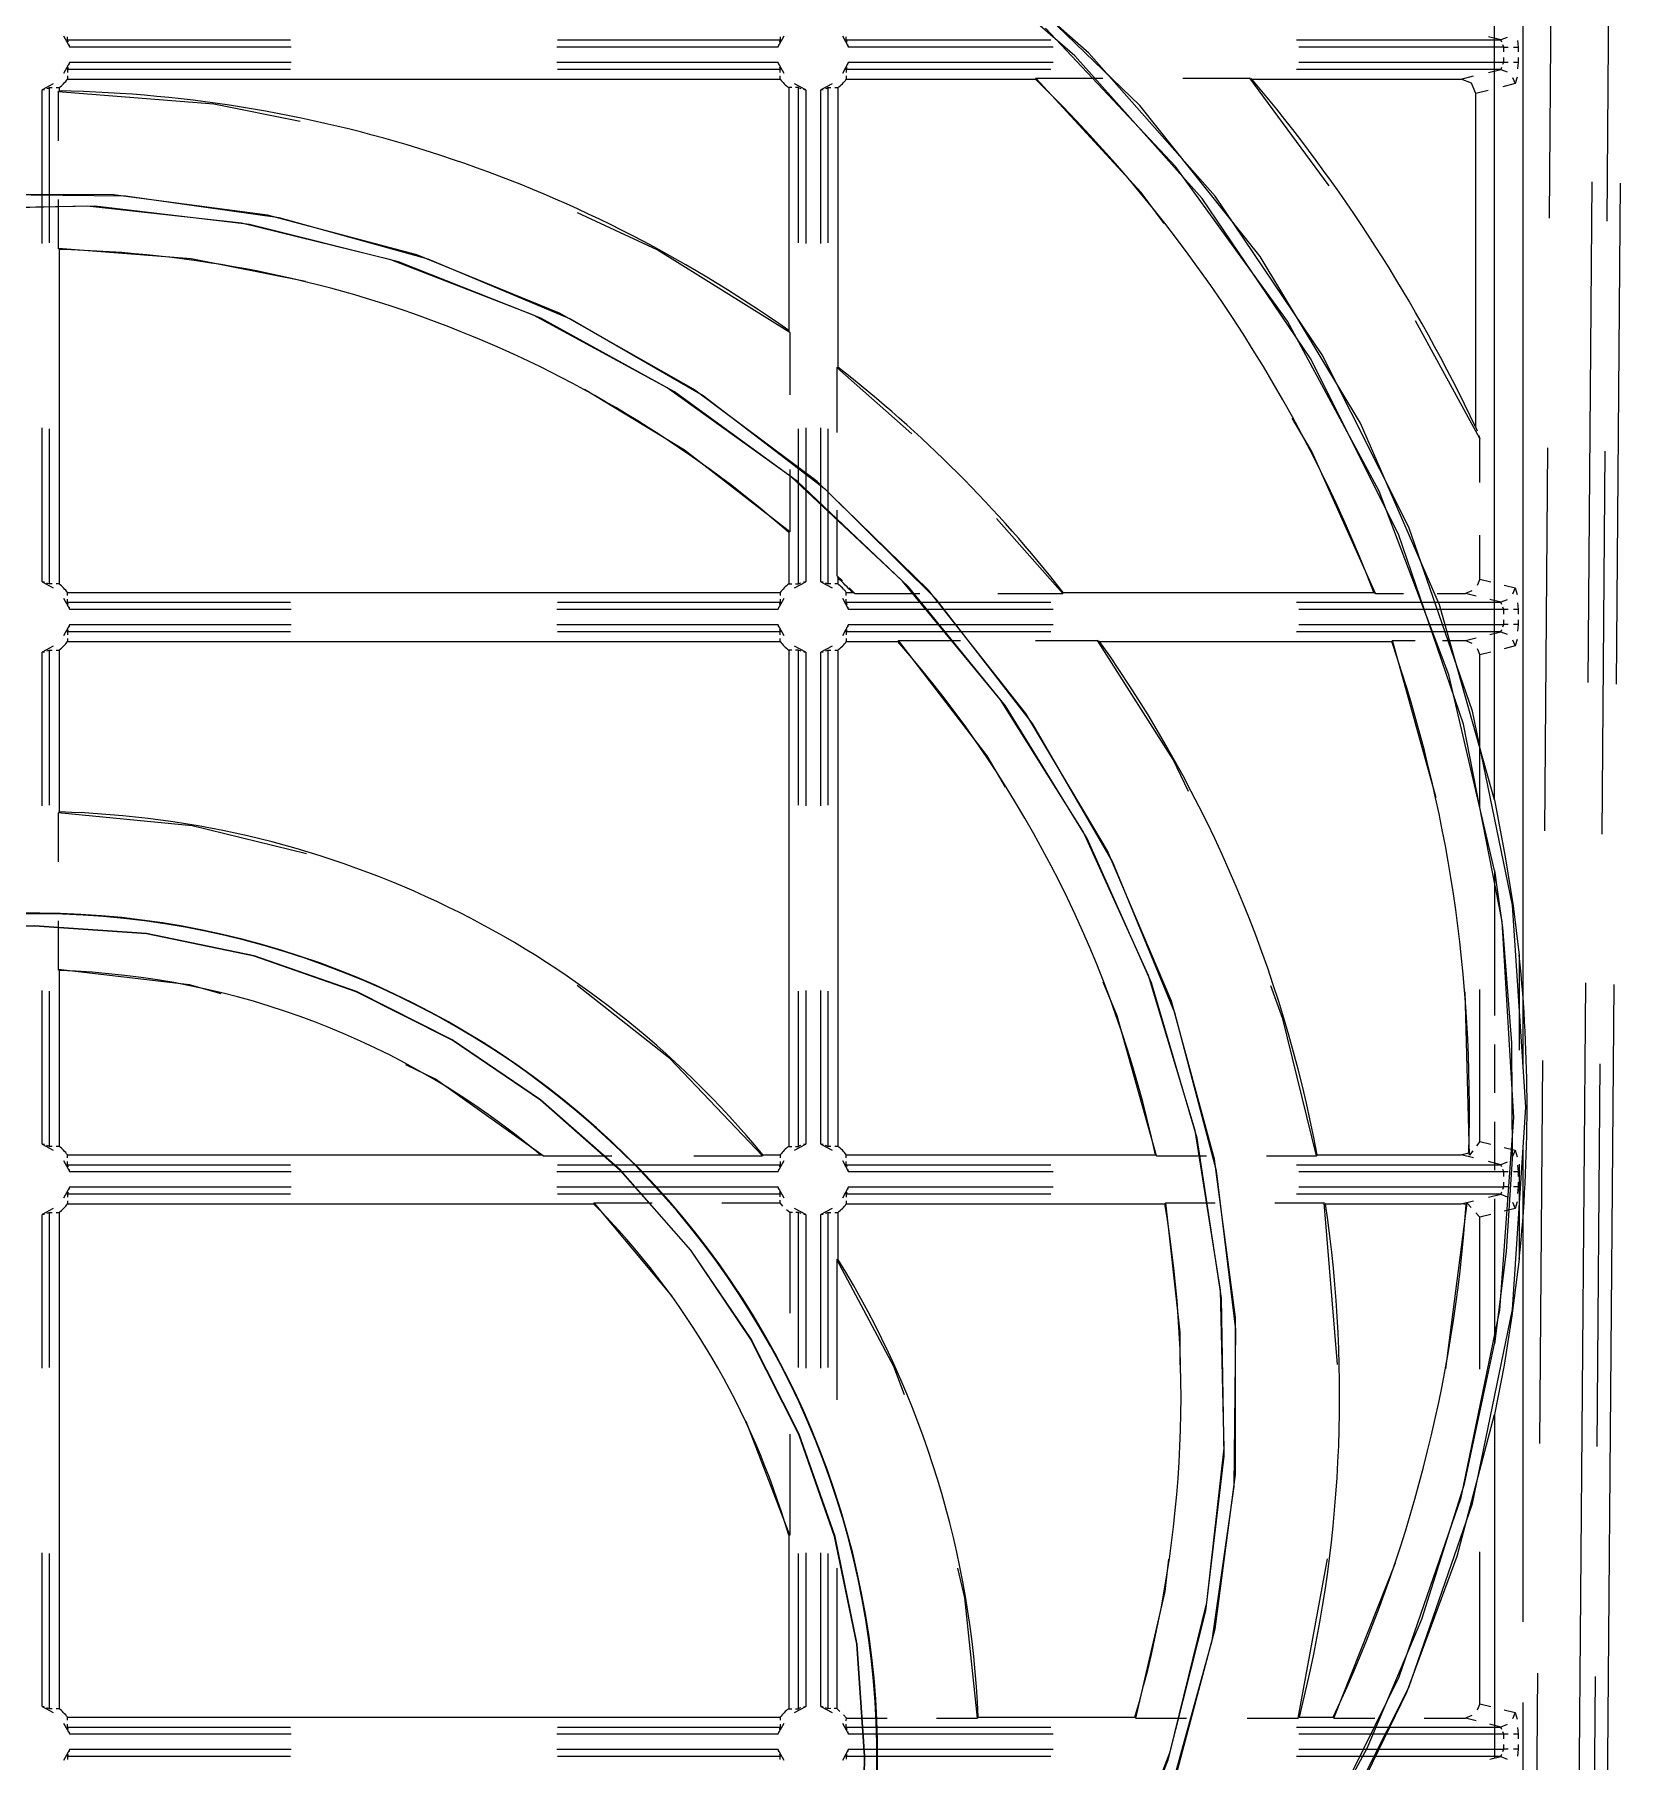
# Model space of a CAD drawing. Header units: millimetres. Extents: x 0 to 1989, y -338 to 950.
# Drawn here: x 422.1 to 532, y 218.2 to 338 of the extents above; entities that cross this region are included whole.
import ezdxf

# ---------------------------------------------------------------- set-up
doc = ezdxf.new("R2010")
doc.units = ezdxf.units.MM
doc.layers.add('DETAIL', color=8, linetype='Continuous')
doc.layers.add('FINE', color=9, linetype='Continuous')

msp = doc.modelspace()

# ---------------------------------------------------------------- linework, layer by layer
at = {"layer": 'DETAIL', "lineweight": 25}
for p, q in [((423.76, 334.29), (423.76, 334.07)), ((424.35, 334.88), (473.77, 334.88)), ((474.36, 334.29), (474.36, 317.44)), ((477.76, 334.29), (477.76, 314.91)), ((478.35, 334.88), (491.46, 334.88)), ((506.48, 334.88), (520.99, 334.88)), ((522, 310.72), (522, 333.89)), ((423.76, 323.06), (423.76, 299.87)), ((474.36, 303.45), (474.36, 299.87)), ((477.76, 300.31), (477.76, 299.87)), ((424.35, 299.28), (473.77, 299.28)), ((478.35, 299.28), (478.79, 299.28)), ((424.35, 295.88), (473.77, 295.88)), ((478.35, 295.88), (481.93, 295.88)), ((495.92, 295.88), (516.17, 295.88)), ((423.76, 295.29), (423.76, 284.06)), ((474.36, 295.29), (474.36, 260.87)), ((477.76, 295.29), (477.76, 260.87)), ((423.76, 273.06), (423.76, 260.87)), ((424.35, 260.28), (457.15, 260.28)), ((472.57, 260.28), (473.77, 260.28)), ((478.35, 260.28), (499.79, 260.28)), ((511.01, 260.28), (520.99, 260.28)), ((520.99, 260.28), (521.51, 260.42)), ((423.76, 256.29), (423.76, 221.87)), ((424.35, 256.88), (460.83, 256.88)), ((477.76, 256.29), (477.76, 253.05)), ((478.35, 256.88), (500.44, 256.88)), ((511.58, 256.88), (520.99, 256.88)), ((521.33, 256.83), (520.99, 256.88)), ((474.36, 233.9), (474.36, 221.87)), ((424.35, 221.28), (473.77, 221.28)), ((487.5, 221.28), (498.37, 221.28)), ((509.77, 221.28), (512.12, 221.28))]:
    msp.add_line(p, q, dxfattribs=at)
for points in [[(422.06, 160.16), (436.08, 161.11), (449.54, 163.86), (462.29, 168.3), (474.24, 174.29), (485.24, 181.73), (495.17, 190.47), (503.92, 200.41), (511.35, 211.41), (517.35, 223.35), (521.78, 236.11), (524.54, 249.56), (525.48, 263.58), (524.54, 277.6), (521.78, 291.06), (517.35, 303.82), (511.35, 315.76), (503.92, 326.76), (495.17, 336.69), (485.24, 345.44)], [(448.62, 164.5), (461.81, 169.01), (473.99, 175.1), (485.07, 182.63), (494.98, 191.44), (503.6, 201.38), (510.88, 212.31), (516.7, 224.08), (521, 236.52), (523.68, 249.5), (524.65, 262.87), (523.84, 276.46), (521.14, 290.14), (516.64, 303.33), (510.54, 315.51), (503.02, 326.6), (494.2, 336.5), (484.26, 345.13)], [(523.29, 284.89), (519.48, 298.42), (514.01, 311.02), (507.04, 322.59), (498.71, 333.05), (489.17, 342.28)], [(523.29, 280), (520.14, 293.57), (515.31, 306.3), (508.94, 318.09), (501.18, 328.82), (492.16, 338.41)], [(522, 333.89), (521.71, 334.59), (520.99, 334.88)], [(440.46, 163.11), (451.2, 166.34), (461.18, 170.87), (470.32, 176.59), (478.55, 183.39), (485.78, 191.13), (491.96, 199.7), (497, 208.99), (500.82, 218.87), (503.36, 229.23), (504.55, 239.94), (504.3, 250.9), (502.54, 261.98), (499.31, 272.73), (494.77, 282.7), (489.05, 291.84), (482.26, 300.07), (474.52, 307.3), (465.94, 313.48), (456.66, 318.52), (446.77, 322.34), (436.41, 324.89), (425.7, 326.07), (414.74, 325.82)], [(439.92, 162.96), (450.69, 166.12), (460.7, 170.59), (469.88, 176.25), (478.16, 182.99), (485.45, 190.68), (491.68, 199.22), (496.78, 208.47), (500.68, 218.33), (503.29, 228.67), (504.55, 239.39), (504.37, 250.35), (502.68, 261.45), (499.52, 272.21), (495.06, 282.23), (489.39, 291.41), (482.66, 299.68), (474.96, 306.97), (466.43, 313.2), (457.17, 318.31), (447.31, 322.2), (436.97, 324.81), (426.25, 326.07), (415.29, 325.89)], [(449.41, 164.74), (459.85, 169.17), (469.38, 174.83), (477.93, 181.59), (485.45, 189.32), (491.87, 197.89), (497.13, 207.19), (501.17, 217.07), (503.92, 227.42), (505.34, 238.11), (505.35, 249.01), (503.89, 259.99), (500.9, 270.93), (496.47, 281.37), (490.81, 290.9), (484.06, 299.45), (476.33, 306.97), (467.75, 313.39), (458.46, 318.65), (448.57, 322.69), (438.22, 325.45), (427.53, 326.86), (416.63, 326.87)], [(448.62, 164.5), (459.1, 168.82), (468.68, 174.38), (477.29, 181.05), (484.89, 188.7), (491.39, 197.21), (496.74, 206.45), (500.87, 216.29), (503.73, 226.61), (505.25, 237.29), (505.37, 248.18), (504.02, 259.17), (501.14, 270.14), (496.82, 280.62), (491.26, 290.2), (484.59, 298.82), (476.94, 306.41), (468.43, 312.91), (459.19, 318.26), (449.35, 322.4), (439.03, 325.26), (428.36, 326.77), (417.46, 326.89)], [(523.29, 284.89), (524.05, 280.96), (524.59, 277.54), (525.02, 274.12)], [(523.29, 280), (523.85, 276.04), (524.49, 268.06), (524.53, 260.01), (524.11, 253.57), (523.29, 247.17)], [(525.02, 253.04), (524.51, 249.12), (523.96, 245.7), (523.29, 242.28)], [(449.41, 164.74), (458.84, 167.85), (467.82, 171.81), (476.32, 176.57), (484.27, 182.08), (491.65, 188.29), (498.4, 195.15), (504.49, 202.61), (509.86, 210.62), (514.47, 219.13), (518.27, 228.09), (521.23, 237.46), (523.29, 247.17)], [(415.71, 160.31), (429.44, 160.39), (443.36, 162.35), (453.19, 164.93), (462.61, 168.42), (471.57, 172.76), (480.01, 177.92), (487.91, 183.83), (495.19, 190.46), (501.81, 197.74), (507.72, 205.63), (512.88, 214.08), (517.22, 223.03), (520.71, 232.45), (523.29, 242.28)]]:
    msp.add_lwpolyline(points, dxfattribs=at)
for points in [[(423.76, 334.29, 0.073416), (424.35, 334.88)], [(473.77, 334.88, 0.073428), (474.36, 334.29)], [(477.76, 334.29, 0.073451), (478.35, 334.88)], [(493.39, 299.28), (514.94, 299.28, 0.108413), (491.46, 334.88)], [(522, 310.72, 0.065248), (506.48, 334.88)], [(474.36, 317.44, 0.150472), (423.76, 334.07)], [(474.36, 303.45, 0.175939), (423.76, 323.06)], [(493.39, 299.28, 0.061296), (477.76, 314.91)], [(424.35, 299.28, 0.07352), (423.76, 299.87)], [(474.36, 299.87, 0.073616), (473.77, 299.28)], [(478.79, 299.28, 0.004579), (477.76, 300.31)], [(478.35, 299.28, 0.073776), (477.76, 299.87)], [(423.76, 295.29, 0.073416), (424.35, 295.88)], [(473.77, 295.88, 0.073428), (474.36, 295.29)], [(477.76, 295.29, 0.073451), (478.35, 295.88)], [(499.79, 260.28, 0.127279), (481.93, 295.88)], [(511.01, 260.28, 0.108069), (495.92, 295.88)], [(521.51, 260.42, 0.090843), (516.17, 295.88)], [(472.57, 260.28, 0.217003), (423.76, 284.06)], [(440.46, 163.11, 0.414212), (477.54, 236.98, 0.414213), (403.66, 274.06, 0.414214), (366.58, 200.18, 0.236853), (403.66, 163.11)], [(439.92, 162.96, 0.414215), (477.68, 236.45, 0.414215), (404.2, 274.21, 0.414213), (366.44, 200.72, 0.241885), (404.2, 162.96)], [(457.15, 260.28, 0.168681), (423.76, 273.06)], [(525.02, 253.04, 0.051045), (525.02, 274.12)], [(424.35, 260.28, 0.073451), (423.76, 260.87)], [(474.36, 260.87, 0.073451), (473.77, 260.28)], [(478.35, 260.28, 0.073708), (477.76, 260.87)], [(423.76, 256.29, 0.073558), (424.35, 256.88)], [(474.36, 233.9, 0.124205), (460.83, 256.88)], [(477.76, 256.29, 0.073593), (478.35, 256.88)], [(498.37, 221.28, 0.113603), (500.44, 256.88)], [(509.77, 221.28, 0.09945), (511.58, 256.88)], [(512.12, 221.28, 0.093057), (521.33, 256.83)], [(487.5, 221.28, 0.128934), (477.76, 253.05)], [(424.35, 221.28, 0.073451), (423.76, 221.87)], [(474.36, 221.87, 0.073451), (473.77, 221.28)]]:
    msp.add_lwpolyline(points, format="xyb", dxfattribs=at)
for points in [[(422.06, 276.16, 0.414214), (364.48, 218.58, 0.414214), (422.06, 161, 0.414214), (479.64, 218.58), (479.11, 226.35), (477.57, 233.81), (475.08, 240.9), (471.73, 247.55), (467.58, 253.68), (462.69, 259.22), (457.15, 264.1), (451.03, 268.25), (444.38, 271.61), (437.29, 274.09), (429.83, 275.63)], [(422.06, 276.13, 0.414214), (364.51, 218.58, 0.414212), (422.06, 161.03, 0.414215), (479.61, 218.58), (479.08, 226.35), (477.54, 233.81), (475.06, 240.89), (471.71, 247.53), (467.56, 253.66), (462.68, 259.2), (457.14, 264.08), (451.01, 268.23), (444.37, 271.58), (437.29, 274.06), (429.83, 275.6)]]:
    msp.add_lwpolyline(points, format="xyb", close=True, dxfattribs=at)
at = {"layer": 'FINE', "lineweight": 9}
for p, q in [((523.29, 284.89), (523.29, 354.13)), ((527.11, 325.25), (527.33, 351.8)), ((531.29, 351.58), (531.08, 325.02)), ((424.08, 337.88), (424.51, 337.1)), ((424.35, 337.6), (424.35, 337.81)), ((473.61, 337.1), (474.04, 337.88)), ((473.77, 337.81), (473.77, 337.6)), ((478.08, 337.88), (478.51, 337.1)), ((478.35, 337.6), (478.35, 337.81)), ((523.74, 337.6), (522.88, 337.81)), ((524.18, 337.78), (523.74, 337.6)), ((424.35, 337.6), (439.8, 337.6)), ((424.51, 337.1), (424.47, 337.26)), ((439.85, 337.1), (424.51, 337.1)), ((473.61, 337.1), (458.27, 337.1)), ((458.33, 337.6), (473.77, 337.6)), ((478.35, 337.6), (492.54, 337.6)), ((478.51, 337.1), (478.47, 337.26)), ((492.7, 337.1), (478.51, 337.1)), ((509.56, 337.6), (523.74, 337.6)), ((523.8, 337.44), (523.74, 337.6)), ((523.94, 337.1), (523.88, 337.26)), ((523.94, 337.1), (524.25, 337.1)), ((524.62, 337.1), (524.93, 337.1)), ((524.9, 337.57), (524.93, 337.1)), ((524.93, 337.1), (524.93, 336.78)), ((424.51, 336.06), (424.08, 335.28)), ((439.8, 335.56), (424.35, 335.56)), ((424.35, 335.56), (424.35, 335.35)), ((424.51, 336.06), (439.85, 336.06)), ((458.27, 336.06), (473.61, 336.06)), ((473.77, 335.56), (458.33, 335.56)), ((473.61, 336.06), (473.65, 335.91)), ((474.04, 335.28), (473.61, 336.06)), ((473.77, 335.35), (473.77, 335.56)), ((478.51, 336.06), (478.08, 335.28)), ((492.54, 335.56), (478.35, 335.56)), ((478.35, 335.56), (478.35, 335.35)), ((478.51, 336.06), (492.7, 336.06)), ((523.74, 335.56), (509.56, 335.56)), ((509.74, 336.06), (523.94, 336.06)), ((522.88, 335.35), (523.74, 335.56)), ((523.74, 335.56), (523.8, 335.72)), ((523.74, 335.56), (524.18, 335.38)), ((523.88, 335.91), (523.94, 336.06)), ((523.94, 336.06), (523.94, 336.39)), ((523.94, 336.06), (524.25, 336.06)), ((524.62, 336.06), (524.93, 336.06)), ((524.93, 336.06), (524.9, 335.59)), ((524.93, 336.39), (524.93, 336.06)), ((423.36, 334.56), (422.58, 334.14)), ((422.58, 334.14), (422.74, 334.17)), ((422.58, 323.48), (422.58, 334.14)), ((423.08, 334.29), (423.08, 323.53)), ((423.08, 334.29), (423.29, 334.29)), ((423.55, 334.29), (423.76, 334.29)), ((424.35, 335.1), (424.35, 334.88)), ((473.77, 334.88), (473.77, 335.1)), ((474.57, 334.29), (474.36, 334.29)), ((475.54, 334.14), (474.76, 334.56)), ((475.04, 334.29), (474.83, 334.29)), ((475.04, 323.53), (475.04, 334.29)), ((475.54, 334.14), (475.54, 323.48)), ((477.36, 334.56), (476.58, 334.14)), ((476.58, 334.14), (476.74, 334.17)), ((476.58, 323.48), (476.58, 334.14)), ((477.08, 334.29), (477.08, 323.53)), ((477.08, 334.29), (477.29, 334.29)), ((477.55, 334.29), (477.76, 334.29)), ((478.35, 335.1), (478.35, 334.88)), ((491.46, 334.88), (491.47, 334.91)), ((491.48, 334.93), (491.49, 334.95)), ((491.49, 334.95), (496.13, 334.95)), ((501.69, 334.95), (506.33, 334.95)), ((511.84, 327.48), (506.33, 334.95)), ((506.37, 334.93), (506.33, 334.95)), ((506.48, 334.88), (506.43, 334.91)), ((520.99, 334.88), (521.85, 335.1)), ((524.73, 334.57), (523.88, 334.35)), ((524.55, 335), (524.73, 334.57)), ((524.87, 335.02), (524.73, 334.57)), ((423.69, 334), (423.71, 334.02)), ((423.69, 334), (423.69, 330.6)), ((423.74, 334.04), (423.76, 334.07)), ((522.85, 334.1), (522, 333.89)), ((530.05, 327.77), (529.78, 293.04)), ((531.76, 292.93), (532.03, 327.66)), ((423.69, 326.53), (423.69, 323.13)), ((423.69, 323.13), (423.71, 323.11)), ((423.74, 323.09), (423.76, 323.06)), ((474.38, 317.4), (474.36, 317.44)), ((522.28, 309.96), (517.82, 318.11)), ((474.43, 317.3), (474.41, 317.35)), ((474.43, 317.3), (474.43, 312.99)), ((477.69, 314.88), (477.71, 314.89)), ((482.89, 310.28), (477.69, 314.88)), ((477.69, 314.88), (477.69, 310.38)), ((477.74, 314.9), (477.76, 314.91)), ((422.58, 300.03), (422.58, 310.69)), ((423.08, 310.63), (423.08, 299.87)), ((475.04, 299.87), (475.04, 310.63)), ((475.54, 310.69), (475.54, 300.03)), ((476.58, 300.03), (476.58, 310.69)), ((477.08, 310.63), (477.08, 299.87)), ((522, 310.72), (522.09, 310.48)), ((522.19, 310.2), (522.28, 309.96)), ((522.28, 306.91), (522.28, 309.96)), ((526.78, 282.76), (526.99, 309.32)), ((530.95, 309.09), (530.74, 282.53)), ((474.43, 307.8), (474.43, 303.49)), ((477.69, 304.98), (477.69, 300.47)), ((493.36, 299.21), (488.76, 304.41)), ((474.38, 303.46), (474.36, 303.45)), ((474.43, 303.49), (474.41, 303.48)), ((522.28, 300.21), (522.28, 303.25)), ((422.58, 300.03), (423.36, 299.6)), ((423.29, 299.87), (423.08, 299.87)), ((423.76, 299.87), (423.55, 299.87)), ((474.36, 299.87), (474.57, 299.87)), ((474.76, 299.6), (475.54, 300.03)), ((474.83, 299.87), (475.04, 299.87)), ((475.54, 300.03), (475.38, 299.99)), ((476.58, 300.03), (477.36, 299.6)), ((477.29, 299.87), (477.08, 299.87)), ((477.76, 299.87), (477.55, 299.87)), ((478.09, 300.08), (477.69, 300.47)), ((477.69, 300.47), (477.71, 300.42)), ((477.74, 300.36), (477.76, 300.31)), ((478.95, 299.21), (478.56, 299.61)), ((522.28, 300.21), (522.1, 299.76)), ((522.28, 300.21), (523.05, 300.02)), ((523.96, 299.79), (524.73, 299.6)), ((524.73, 299.6), (524.55, 299.16)), ((524.73, 299.6), (524.87, 299.14)), ((424.08, 298.88), (424.51, 298.1)), ((424.35, 299.07), (424.35, 299.28)), ((424.35, 298.6), (424.35, 298.81)), ((424.35, 298.6), (439.8, 298.6)), ((424.51, 298.1), (424.47, 298.26)), ((458.33, 298.6), (473.77, 298.6)), ((473.61, 298.1), (474.04, 298.88)), ((473.77, 299.28), (473.77, 299.07)), ((473.77, 298.81), (473.77, 298.6)), ((478.08, 298.88), (478.51, 298.1)), ((478.35, 299.07), (478.35, 299.28)), ((478.35, 298.6), (478.35, 298.81)), ((478.35, 298.6), (492.54, 298.6)), ((478.51, 298.1), (478.47, 298.26)), ((478.79, 299.28), (478.84, 299.26)), ((478.9, 299.23), (478.95, 299.21)), ((478.95, 299.21), (483.45, 299.21)), ((488.86, 299.21), (493.36, 299.21)), ((493.37, 299.23), (493.36, 299.21)), ((493.39, 299.28), (493.38, 299.26)), ((509.56, 298.6), (523.74, 298.6)), ((514.94, 299.28), (514.97, 299.26)), ((515.01, 299.23), (515.04, 299.21)), ((515.04, 299.21), (516.99, 299.21)), ((519.33, 299.21), (521.28, 299.21)), ((521.72, 299.39), (521.28, 299.21)), ((522.04, 299.02), (521.28, 299.21)), ((523.74, 298.6), (522.97, 298.79)), ((524.18, 298.78), (523.74, 298.6)), ((523.8, 298.44), (523.74, 298.6)), ((523.94, 298.1), (523.88, 298.26)), ((524.9, 298.57), (524.93, 298.1)), ((424.51, 297.06), (424.08, 296.28)), ((439.85, 298.1), (424.51, 298.1)), ((424.51, 297.06), (439.85, 297.06)), ((473.61, 298.1), (458.27, 298.1)), ((458.27, 297.06), (473.61, 297.06)), ((473.61, 297.06), (473.65, 296.91)), ((474.04, 296.28), (473.61, 297.06)), ((478.51, 297.06), (478.08, 296.28)), ((492.7, 298.1), (478.51, 298.1)), ((478.51, 297.06), (492.7, 297.06)), ((509.74, 297.06), (523.94, 297.06)), ((523.88, 296.91), (523.94, 297.06)), ((524.25, 298.1), (523.94, 298.1)), ((523.94, 297.06), (523.94, 297.39)), ((524.25, 297.06), (523.94, 297.06)), ((524.93, 298.1), (524.62, 298.1)), ((524.93, 297.06), (524.62, 297.06)), ((524.93, 297.06), (524.9, 296.59)), ((524.93, 298.1), (524.93, 297.78)), ((524.93, 297.39), (524.93, 297.06)), ((424.35, 296.1), (424.35, 295.88)), ((473.77, 296.56), (458.33, 296.56)), ((473.77, 296.35), (473.77, 296.56)), ((473.77, 295.88), (473.77, 296.1)), ((478.35, 296.56), (478.35, 296.35)), ((492.54, 296.56), (478.35, 296.56)), ((478.35, 296.1), (478.35, 295.88)), ((481.93, 295.88), (481.94, 295.91)), ((481.96, 295.93), (481.97, 295.95)), ((481.97, 295.95), (486.28, 295.95)), ((491.46, 295.95), (495.78, 295.95)), ((495.82, 295.93), (495.78, 295.95)), ((495.92, 295.88), (495.87, 295.91)), ((523.74, 296.56), (509.56, 296.56)), ((516.17, 295.88), (516.19, 295.91)), ((516.21, 295.93), (516.22, 295.95)), ((519.25, 285.03), (516.22, 295.95)), ((516.22, 295.95), (517.8, 295.95)), ((519.7, 295.95), (521.28, 295.95)), ((521.28, 295.95), (522.04, 296.14)), ((521.28, 295.95), (521.72, 295.77)), ((522.97, 296.37), (523.74, 296.56)), ((523.74, 296.56), (523.8, 296.72)), ((523.74, 296.56), (524.18, 296.38)), ((524.55, 296), (524.73, 295.57)), ((524.87, 296.02), (524.73, 295.57)), ((423.36, 295.56), (422.58, 295.14)), ((422.58, 295.14), (422.74, 295.17)), ((422.58, 284.48), (422.58, 295.14)), ((423.08, 295.29), (423.08, 284.53)), ((423.08, 295.29), (423.29, 295.29)), ((423.55, 295.29), (423.76, 295.29)), ((474.57, 295.29), (474.36, 295.29)), ((475.54, 295.14), (474.76, 295.56)), ((475.54, 295.14), (475.54, 284.48)), ((477.36, 295.56), (476.58, 295.14)), ((476.58, 295.14), (476.74, 295.17)), ((476.58, 284.48), (476.58, 295.14)), ((477.08, 295.29), (477.08, 284.53)), ((477.08, 295.29), (477.29, 295.29)), ((477.55, 295.29), (477.76, 295.29)), ((522.1, 295.4), (522.28, 294.96)), ((523.05, 295.15), (522.28, 294.96)), ((522.28, 284.41), (522.28, 294.96)), ((524.73, 295.57), (523.96, 295.38)), ((423.69, 283.99), (423.71, 284.01)), ((423.69, 283.99), (423.69, 280.6)), ((423.74, 284.04), (423.76, 284.06)), ((523.29, 280), (523.29, 269.95)), ((423.69, 276.52), (423.69, 273.13)), ((423.69, 273.13), (423.71, 273.1)), ((423.74, 273.08), (423.76, 273.06)), ((525.02, 274.12), (525.02, 267.53)), ((529.61, 272.2), (528.78, 168.02)), ((530.76, 167.9), (531.59, 272.09)), ((422.58, 261.03), (422.58, 271.69)), ((423.08, 271.63), (423.08, 260.87)), ((475.04, 260.87), (475.04, 271.63)), ((475.54, 271.69), (475.54, 261.03)), ((476.58, 261.03), (476.58, 271.69)), ((477.08, 271.63), (477.08, 260.87)), ((521.57, 260.26), (521.26, 271.59)), ((522.28, 261.21), (522.28, 271.75)), ((523.29, 267.94), (523.29, 264.59)), ((526.44, 240.27), (526.65, 266.83)), ((530.61, 266.6), (530.4, 240.05)), ((523.29, 262.58), (523.29, 259.23)), ((522.28, 261.21), (522.06, 260.91)), ((522.28, 261.21), (523.05, 261.02)), ((422.58, 261.03), (423.36, 260.6)), ((423.29, 260.87), (423.08, 260.87)), ((423.76, 260.87), (423.55, 260.87)), ((424.08, 259.88), (424.51, 259.1)), ((424.35, 260.07), (424.35, 260.28)), ((457.15, 260.28), (457.21, 260.26)), ((457.28, 260.23), (457.34, 260.21)), ((457.34, 260.21), (462.09, 260.21)), ((467.79, 260.21), (472.54, 260.21)), ((472.55, 260.23), (472.54, 260.21)), ((472.57, 260.28), (472.56, 260.26)), ((473.61, 259.1), (474.04, 259.88)), ((473.77, 260.28), (473.77, 260.07)), ((474.36, 260.87), (474.57, 260.87)), ((474.76, 260.6), (475.54, 261.03)), ((474.83, 260.87), (475.04, 260.87)), ((475.54, 261.03), (475.38, 260.99)), ((476.58, 261.03), (477.36, 260.6)), ((477.29, 260.87), (477.08, 260.87)), ((477.76, 260.87), (477.55, 260.87)), ((478.08, 259.88), (478.51, 259.1)), ((478.35, 260.07), (478.35, 260.28)), ((499.79, 260.28), (499.81, 260.26)), ((499.85, 260.23), (499.87, 260.21)), ((499.87, 260.21), (503.33, 260.21)), ((507.49, 260.21), (510.95, 260.21)), ((510.97, 260.23), (510.95, 260.21)), ((511.01, 260.28), (510.99, 260.26)), ((521.85, 260.07), (520.99, 260.28)), ((521.53, 260.37), (521.51, 260.42)), ((521.57, 260.26), (521.55, 260.31)), ((521.8, 260.55), (521.57, 260.26)), ((523.96, 260.79), (524.73, 260.6)), ((524.73, 260.6), (524.55, 260.16)), ((524.73, 260.6), (524.87, 260.14)), ((424.35, 259.6), (424.35, 259.81)), ((424.35, 259.6), (439.8, 259.6)), ((424.51, 259.1), (424.47, 259.26)), ((439.85, 259.1), (424.51, 259.1)), ((473.61, 259.1), (458.27, 259.1)), ((458.33, 259.6), (473.77, 259.6)), ((473.77, 259.81), (473.77, 259.6)), ((478.35, 259.6), (478.35, 259.81)), ((478.35, 259.6), (492.54, 259.6)), ((478.51, 259.1), (478.47, 259.26)), ((492.7, 259.1), (478.51, 259.1)), ((509.56, 259.6), (523.74, 259.6)), ((523.94, 259.1), (509.74, 259.1)), ((523.74, 259.6), (522.88, 259.81)), ((524.18, 259.78), (523.74, 259.6)), ((523.8, 259.44), (523.74, 259.6)), ((523.94, 259.1), (523.88, 259.26)), ((524.25, 259.1), (523.94, 259.1)), ((523.94, 258.78), (523.94, 259.1)), ((524.93, 259.1), (524.62, 259.1)), ((524.9, 259.57), (524.93, 259.1)), ((524.93, 259.1), (524.93, 258.78)), ((525.02, 259.63), (525.02, 253.04)), ((424.51, 258.06), (424.08, 257.28)), ((439.8, 257.56), (424.35, 257.56)), ((424.35, 257.56), (424.35, 257.35)), ((424.51, 258.06), (439.85, 258.06)), ((458.27, 258.06), (473.61, 258.06)), ((473.77, 257.56), (458.33, 257.56)), ((473.61, 258.06), (473.65, 257.91)), ((474.04, 257.28), (473.61, 258.06)), ((473.77, 257.37), (473.77, 257.56)), ((478.51, 258.06), (478.08, 257.28)), ((492.54, 257.56), (478.35, 257.56)), ((478.35, 257.56), (478.35, 257.35)), ((478.51, 258.06), (492.7, 258.06)), ((523.74, 257.56), (509.56, 257.56)), ((509.74, 258.06), (523.94, 258.06)), ((522.88, 257.35), (523.74, 257.56)), ((523.74, 257.56), (523.8, 257.72)), ((523.74, 257.56), (524.18, 257.38)), ((523.88, 257.91), (523.94, 258.06)), ((523.94, 258.06), (523.94, 258.39)), ((524.25, 258.06), (523.94, 258.06)), ((524.93, 258.06), (524.62, 258.06)), ((524.93, 258.06), (524.9, 257.59)), ((524.93, 258.39), (524.93, 258.06)), ((423.36, 256.56), (422.58, 256.14)), ((423.08, 256.29), (423.08, 245.53)), ((423.08, 256.29), (423.29, 256.29)), ((423.55, 256.29), (423.76, 256.29)), ((424.35, 257.1), (424.35, 256.88)), ((460.83, 256.88), (460.84, 256.91)), ((460.85, 256.93), (460.86, 256.95)), ((466.28, 250.49), (460.86, 256.95)), ((460.86, 256.95), (464.89, 256.95)), ((473.96, 256.73), (473.77, 256.95)), ((474.43, 256.29), (474.21, 256.48)), ((474.62, 256.29), (474.43, 256.29)), ((474.43, 256.29), (474.43, 249.3)), ((475.54, 256.14), (474.76, 256.56)), ((477.36, 256.56), (476.58, 256.14)), ((477.08, 256.29), (477.08, 245.53)), ((477.08, 256.29), (477.29, 256.29)), ((477.55, 256.29), (477.76, 256.29)), ((478.35, 257.1), (478.35, 256.88)), ((500.44, 256.88), (500.46, 256.91)), ((500.48, 256.93), (500.5, 256.95)), ((500.5, 256.95), (503.94, 256.95)), ((508.06, 256.95), (511.5, 256.95)), ((512.42, 245.74), (511.5, 256.95)), ((511.52, 256.93), (511.5, 256.95)), ((511.58, 256.88), (511.55, 256.91)), ((519.92, 245.45), (521.41, 256.94)), ((520.99, 256.88), (521.85, 257.1)), ((521.33, 256.83), (521.36, 256.86)), ((523.29, 257.22), (523.29, 247.17)), ((524.73, 256.57), (523.96, 256.38)), ((524.55, 257), (524.73, 256.57)), ((524.87, 257.02), (524.73, 256.57)), ((422.58, 256.14), (422.74, 256.17)), ((422.58, 245.48), (422.58, 256.14)), ((475.54, 256.14), (475.54, 245.48)), ((476.58, 256.14), (476.74, 256.17)), ((476.58, 245.48), (476.58, 256.14)), ((522.01, 256.27), (522.28, 255.96)), ((523.05, 256.15), (522.28, 255.96)), ((522.28, 245.41), (522.28, 255.96)), ((477.69, 253.03), (477.69, 243.29)), ((477.69, 253.03), (477.71, 253.03)), ((477.74, 253.04), (477.76, 253.05)), ((523.29, 242.28), (523.29, 218.47)), ((474.43, 233.91), (471.4, 241.78)), ((474.43, 240.91), (474.43, 233.91)), ((474.38, 233.91), (474.36, 233.9)), ((474.43, 233.91), (474.41, 233.91)), ((422.58, 222.03), (422.58, 232.69)), ((423.08, 232.63), (423.08, 221.87)), ((475.04, 221.87), (475.04, 232.63)), ((475.54, 232.69), (475.54, 222.03)), ((476.58, 222.03), (476.58, 232.69)), ((477.08, 232.63), (477.08, 221.87)), ((522.28, 222.21), (522.28, 232.75)), ((477.69, 231.61), (477.69, 221.88)), ((509.68, 221.21), (511.73, 232.27)), ((512.16, 221.21), (516.44, 231.99)), ((526.1, 197.79), (526.31, 224.34)), ((530.27, 224.11), (530.06, 197.56)), ((422.58, 222.03), (423.36, 221.6)), ((423.29, 221.87), (423.08, 221.87)), ((423.76, 221.87), (423.55, 221.87)), ((474.36, 221.87), (474.57, 221.87)), ((474.76, 221.6), (475.54, 222.03)), ((474.83, 221.87), (475.04, 221.87)), ((475.54, 222.03), (475.38, 221.99)), ((476.58, 222.03), (477.36, 221.6)), ((477.27, 221.88), (477.08, 221.87)), ((477.69, 221.88), (477.5, 221.88)), ((477.69, 221.88), (477.91, 221.69)), ((522.28, 222.21), (522.1, 221.76)), ((522.28, 222.21), (523.05, 222.02)), ((523.96, 221.79), (524.73, 221.6)), ((524.73, 221.6), (524.55, 221.16)), ((524.73, 221.6), (524.87, 221.14)), ((525.27, 222.3), (525.27, 212.98)), ((424.08, 220.88), (424.51, 220.1)), ((424.35, 221.07), (424.35, 221.28)), ((424.35, 220.6), (424.35, 220.81)), ((424.35, 220.6), (439.8, 220.6)), ((458.33, 220.6), (473.77, 220.6)), ((473.61, 220.1), (474.04, 220.88)), ((473.77, 221.28), (473.77, 221.07)), ((473.77, 220.81), (473.77, 220.6)), ((478.08, 220.88), (478.51, 220.1)), ((478.16, 221.44), (478.36, 221.21)), ((478.35, 221.02), (478.36, 221.21)), ((478.35, 220.6), (478.35, 220.79)), ((478.35, 220.6), (492.54, 220.6)), ((478.36, 221.21), (481.19, 221.21)), ((484.6, 221.21), (487.44, 221.21)), ((487.46, 221.23), (487.44, 221.21)), ((487.5, 221.28), (487.48, 221.26)), ((498.37, 221.28), (498.38, 221.26)), ((498.4, 221.23), (498.42, 221.21)), ((498.42, 221.21), (501.94, 221.21)), ((506.16, 221.21), (509.68, 221.21)), ((509.56, 220.6), (523.74, 220.6)), ((509.71, 221.23), (509.68, 221.21)), ((509.77, 221.28), (509.74, 221.26)), ((512.12, 221.28), (512.13, 221.26)), ((512.15, 221.23), (512.16, 221.21)), ((512.16, 221.21), (515.01, 221.21)), ((518.43, 221.21), (521.28, 221.21)), ((521.72, 221.39), (521.28, 221.21)), ((522.04, 221.02), (521.28, 221.21)), ((523.74, 220.6), (522.97, 220.79)), ((524.18, 220.78), (523.74, 220.6)), ((523.8, 220.44), (523.74, 220.6)), ((524.9, 220.57), (524.93, 220.1)), ((424.51, 220.1), (424.47, 220.26)), ((439.85, 220.1), (424.51, 220.1)), ((473.61, 220.1), (458.27, 220.1)), ((478.51, 220.1), (478.47, 220.26)), ((492.7, 220.1), (478.51, 220.1)), ((523.94, 220.1), (509.74, 220.1)), ((523.94, 220.1), (523.88, 220.26)), ((524.25, 220.1), (523.94, 220.1)), ((523.94, 219.78), (523.94, 220.1)), ((523.94, 219.06), (523.94, 219.39)), ((524.93, 220.1), (524.62, 220.1)), ((524.93, 220.1), (524.93, 219.78)), ((524.93, 219.39), (524.93, 219.06)), ((424.51, 219.06), (424.08, 218.28)), ((439.8, 218.56), (424.35, 218.56)), ((424.35, 218.56), (424.35, 218.35)), ((424.51, 219.06), (439.85, 219.06)), ((458.27, 219.06), (473.61, 219.06)), ((473.77, 218.56), (458.33, 218.56)), ((473.61, 219.06), (473.65, 218.91)), ((474.04, 218.28), (473.61, 219.06)), ((473.77, 218.35), (473.77, 218.56)), ((478.51, 219.06), (478.08, 218.28)), ((492.54, 218.56), (478.35, 218.56)), ((478.35, 218.56), (478.35, 218.37)), ((478.51, 219.06), (492.7, 219.06)), ((523.74, 218.56), (509.56, 218.56)), ((509.74, 219.06), (523.94, 219.06)), ((522.97, 218.37), (523.74, 218.56)), ((523.74, 218.56), (523.8, 218.72)), ((523.74, 218.56), (524.18, 218.38)), ((523.88, 218.91), (523.94, 219.06)), ((524.25, 219.06), (523.94, 219.06)), ((524.93, 219.06), (524.62, 219.06)), ((524.93, 219.06), (524.9, 218.59))]:
    msp.add_line(p, q, dxfattribs=at)
for points in [[(525.27, 344.72), (525.27, 271.32), (525.27, 266.48)], [(424.41, 337.44), (424.38, 337.53), (424.36, 337.59), (424.35, 337.6)], [(473.65, 337.26), (473.64, 337.22), (473.61, 337.1)], [(473.77, 337.6), (473.76, 337.57), (473.73, 337.49), (473.71, 337.44)], [(478.41, 337.44), (478.38, 337.53), (478.36, 337.59), (478.35, 337.6)], [(523.94, 336.78), (523.94, 337.1), (509.74, 337.1)], [(424.35, 335.56), (424.36, 335.6), (424.39, 335.67), (424.41, 335.72)], [(424.47, 335.91), (424.48, 335.95), (424.51, 336.06)], [(473.71, 335.72), (473.74, 335.63), (473.77, 335.57), (473.77, 335.56)], [(478.35, 335.56), (478.36, 335.6), (478.39, 335.67), (478.41, 335.72)], [(478.47, 335.91), (478.48, 335.95), (478.51, 336.06)], [(422.92, 334.23), (423.01, 334.26), (423.07, 334.29), (423.08, 334.29)], [(475.04, 334.29), (475.07, 334.28), (475.15, 334.25), (475.2, 334.23)], [(475.38, 334.18), (475.42, 334.16), (475.54, 334.14)], [(476.92, 334.23), (477.01, 334.26), (477.07, 334.29), (477.08, 334.29)], [(500.4, 324.86), (498.8, 327.03), (491.49, 334.95)], [(440.47, 331.95), (434.49, 333.15), (423.69, 334)], [(474.43, 317.3), (465.24, 323.04), (459.71, 325.62)], [(440.85, 320.84), (432.91, 322.41), (423.69, 323.13)], [(474.43, 303.49), (467.13, 309.16), (460.2, 313.35)], [(515.04, 299.21), (510.64, 309.05), (509.28, 311.38)], [(422.74, 299.99), (422.7, 300), (422.58, 300.03)], [(423.08, 299.87), (423.05, 299.89), (422.97, 299.91), (422.92, 299.93)], [(475.2, 299.93), (475.11, 299.9), (475.05, 299.88), (475.04, 299.87)], [(476.74, 299.99), (476.7, 300), (476.58, 300.03)], [(477.08, 299.87), (477.05, 299.89), (476.97, 299.91), (476.92, 299.93)], [(424.41, 298.44), (424.38, 298.53), (424.36, 298.59), (424.35, 298.6)], [(473.65, 298.26), (473.64, 298.22), (473.61, 298.1)], [(473.77, 298.6), (473.76, 298.57), (473.73, 298.49), (473.71, 298.44)], [(478.41, 298.44), (478.38, 298.53), (478.36, 298.59), (478.35, 298.6)], [(424.47, 296.91), (424.48, 296.95), (424.51, 297.06)], [(478.47, 296.91), (478.48, 296.95), (478.51, 297.06)], [(523.94, 297.78), (523.94, 298.1), (509.74, 298.1)], [(424.35, 296.56), (424.36, 296.6), (424.39, 296.67), (424.41, 296.72)], [(439.8, 296.56), (424.35, 296.56), (424.35, 296.35)], [(473.71, 296.72), (473.74, 296.63), (473.77, 296.57), (473.77, 296.56)], [(478.35, 296.56), (478.36, 296.6), (478.39, 296.67), (478.41, 296.72)], [(489.39, 285.77), (488.11, 287.95), (481.97, 295.95)], [(502.08, 285.49), (501.01, 287.69), (495.78, 295.95)], [(422.92, 295.23), (423.01, 295.26), (423.07, 295.29), (423.08, 295.29)], [(475.04, 284.53), (475.04, 295.29), (474.83, 295.29)], [(475.04, 295.29), (475.07, 295.28), (475.15, 295.25), (475.2, 295.23)], [(475.38, 295.18), (475.42, 295.16), (475.54, 295.14)], [(476.92, 295.23), (477.01, 295.26), (477.07, 295.29), (477.08, 295.29)], [(440.91, 281.16), (432.98, 283.1), (423.69, 283.99)], [(435.01, 271.44), (432.8, 272.08), (423.69, 273.13)], [(472.54, 260.21), (466.11, 266.97), (459.69, 272.02)], [(499.87, 260.21), (497.14, 269.93), (496.16, 272.25)], [(510.95, 260.21), (508.63, 269.71), (507.8, 272.01)], [(457.34, 260.21), (449.87, 265.53), (447.81, 266.53)], [(422.74, 260.99), (422.7, 261), (422.58, 261.03)], [(423.08, 260.87), (423.05, 260.89), (422.97, 260.91), (422.92, 260.93)], [(475.2, 260.93), (475.11, 260.9), (475.05, 260.88), (475.04, 260.87)], [(476.74, 260.99), (476.7, 261), (476.58, 261.03)], [(477.08, 260.87), (477.05, 260.89), (476.97, 260.91), (476.92, 260.93)], [(525.27, 260.69), (525.27, 255.85), (525.27, 227.89)], [(424.41, 259.44), (424.38, 259.53), (424.36, 259.59), (424.35, 259.6)], [(473.65, 259.26), (473.64, 259.22), (473.61, 259.1)], [(473.77, 259.6), (473.76, 259.57), (473.73, 259.49), (473.71, 259.44)], [(478.41, 259.44), (478.38, 259.53), (478.36, 259.59), (478.35, 259.6)], [(424.35, 257.56), (424.36, 257.6), (424.39, 257.67), (424.41, 257.72)], [(424.47, 257.91), (424.48, 257.95), (424.51, 258.06)], [(473.71, 257.72), (473.74, 257.63), (473.77, 257.57), (473.77, 257.56)], [(478.35, 257.56), (478.36, 257.6), (478.39, 257.67), (478.41, 257.72)], [(478.47, 257.91), (478.48, 257.95), (478.51, 258.06)], [(422.92, 256.23), (423.01, 256.26), (423.07, 256.29), (423.08, 256.29)], [(469.73, 256.95), (473.77, 256.95), (473.77, 257.14)], [(475.04, 245.53), (475.04, 256.29), (474.85, 256.29)], [(475.04, 256.29), (475.07, 256.28), (475.15, 256.25), (475.2, 256.23)], [(476.92, 256.23), (477.01, 256.26), (477.07, 256.29), (477.08, 256.29)], [(501.51, 245.73), (501.51, 247.99), (500.5, 256.95)], [(521.38, 256.91), (521.41, 256.94), (521.68, 256.64)], [(475.38, 256.18), (475.42, 256.16), (475.54, 256.14)], [(482.39, 243.65), (481.65, 245.61), (477.69, 253.03)], [(487.44, 221.21), (486.56, 229.57), (486.08, 231.62)], [(498.42, 221.21), (500.46, 230), (500.72, 232.24)], [(422.74, 221.99), (422.7, 222), (422.58, 222.03)], [(423.08, 221.87), (423.05, 221.89), (422.97, 221.91), (422.92, 221.93)], [(475.2, 221.93), (475.11, 221.9), (475.05, 221.88), (475.04, 221.87)], [(476.74, 221.99), (476.7, 222), (476.58, 222.03)], [(477.08, 221.87), (477.05, 221.89), (476.97, 221.91), (476.92, 221.93)], [(424.41, 220.44), (424.38, 220.53), (424.36, 220.59), (424.35, 220.6)], [(473.77, 220.6), (473.76, 220.57), (473.73, 220.49), (473.71, 220.44)], [(478.41, 220.44), (478.38, 220.53), (478.36, 220.59), (478.35, 220.6)], [(473.65, 220.26), (473.64, 220.22), (473.61, 220.1)], [(424.35, 218.56), (424.36, 218.6), (424.39, 218.67), (424.41, 218.72)], [(424.47, 218.91), (424.48, 218.95), (424.51, 219.06)], [(473.71, 218.72), (473.74, 218.63), (473.77, 218.57), (473.77, 218.56)], [(478.35, 218.56), (478.36, 218.6), (478.39, 218.67), (478.41, 218.72)], [(478.47, 218.91), (478.48, 218.95), (478.51, 219.06)]]:
    msp.add_lwpolyline(points, dxfattribs=at)

doc.saveas('drawing.dxf')
